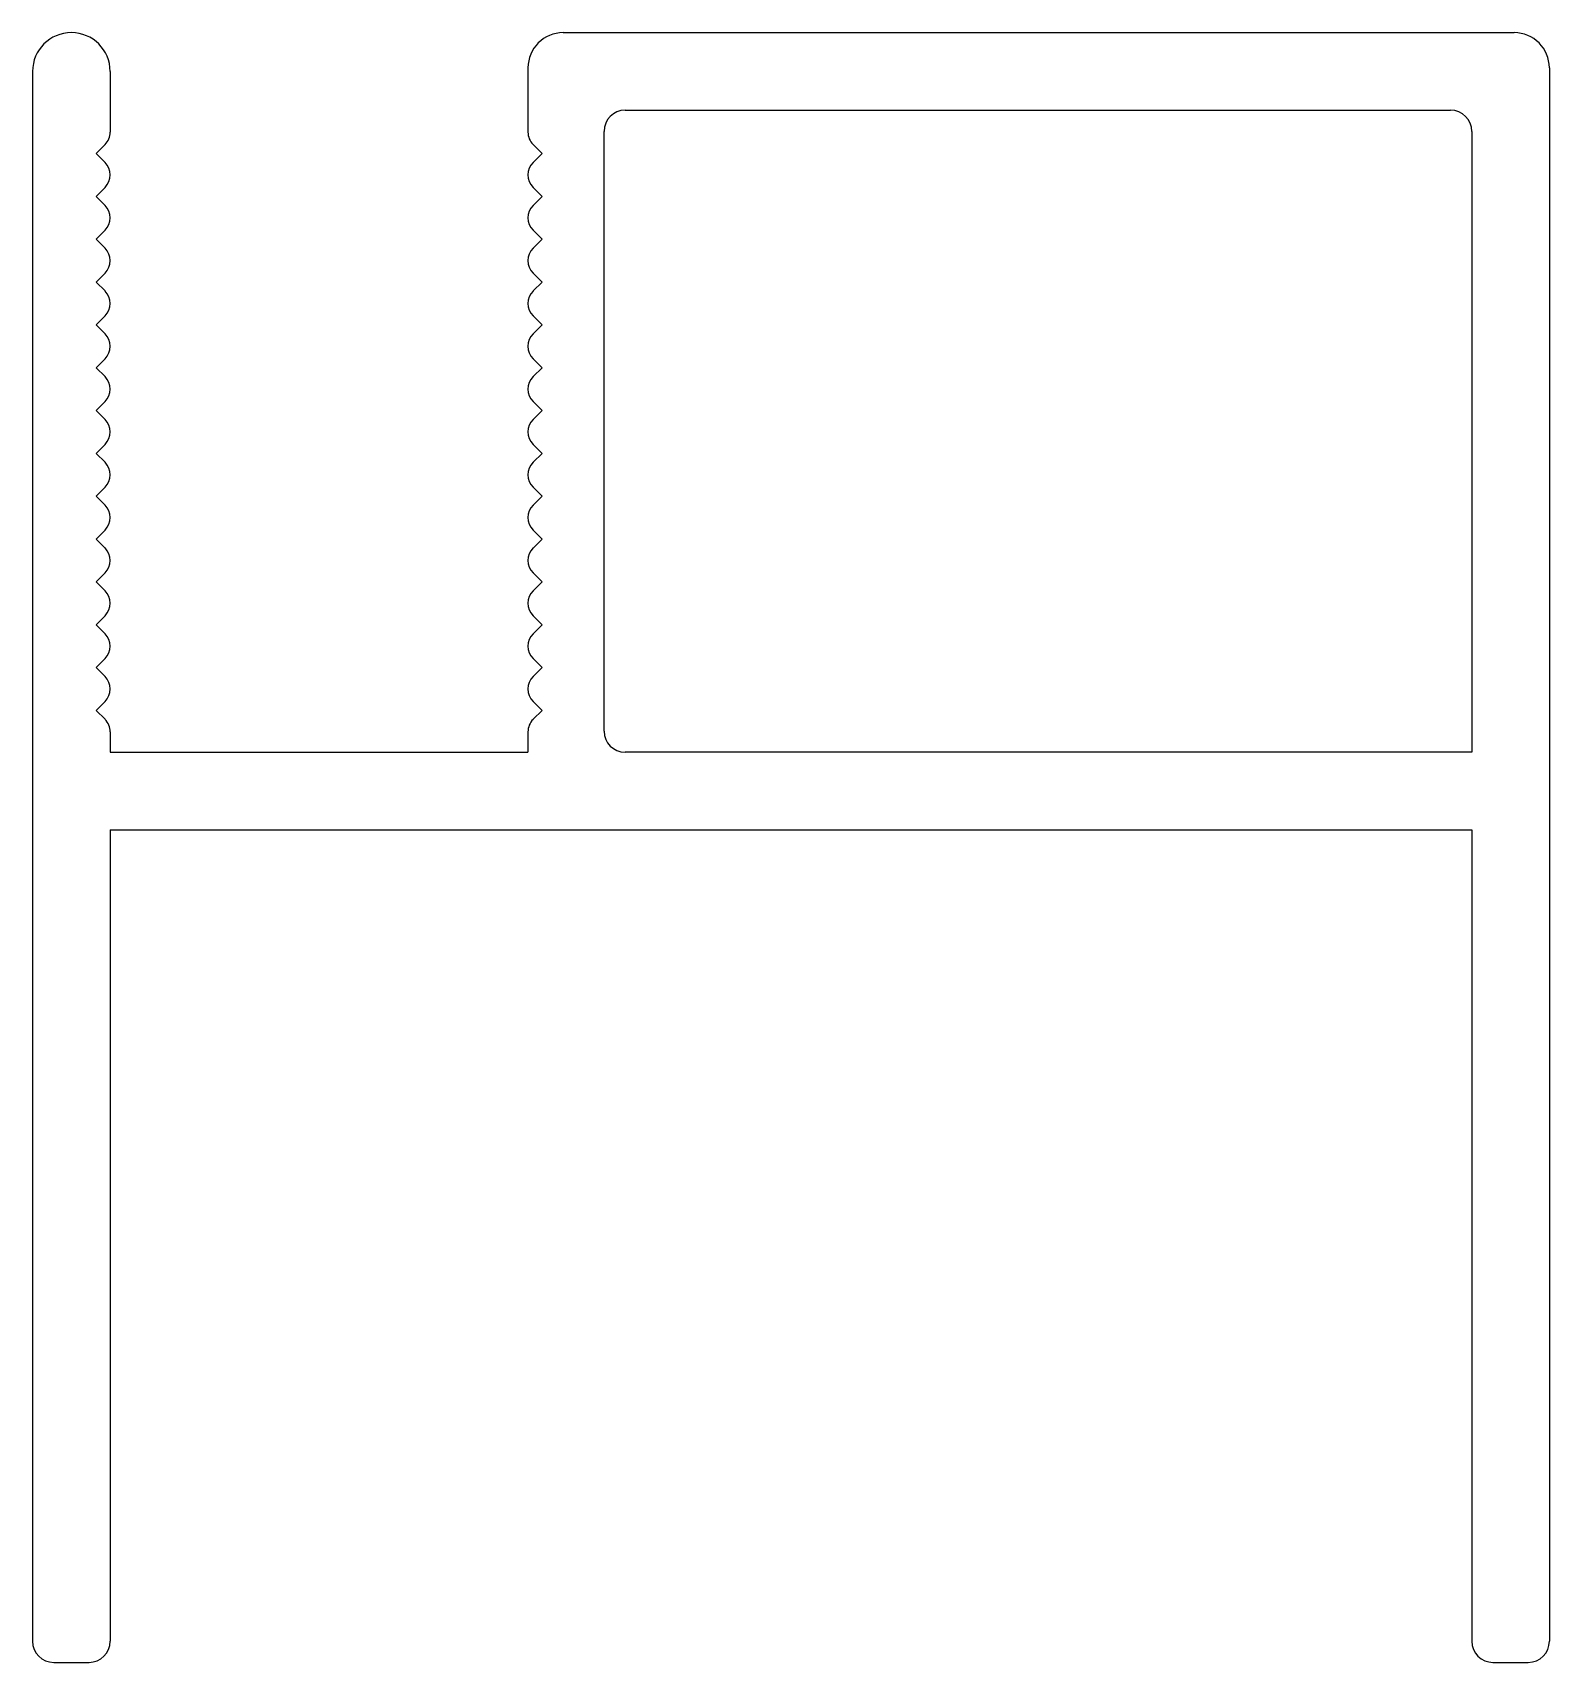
# Model space of a CAD drawing. Extents: x 2070 to 2091.5, y 1530.2 to 1553.3.
import ezdxf

# ---------------------------------------------------------------- set-up
doc = ezdxf.new("R2010")
doc.units = 0
doc.layers.get('0').update_dxf_attribs({"linetype": 'CONTINUOUS'})

msp = doc.modelspace()

# ---------------------------------------------------------------- linework, layer by layer
at = {"linetype": 'CONTINUOUS'}
for p, q in [((2077.52, 1553.274), (2090.998, 1553.274)), ((2069.998, 1552.724), (2069.998, 1530.474)), ((2071.098, 1552.724), (2071.098, 1551.864)), ((2077.02, 1552.774), (2077.02, 1551.864)), ((2091.498, 1552.774), (2091.498, 1530.474)), ((2078.398, 1552.174), (2090.098, 1552.174)), ((2078.098, 1543.374), (2078.098, 1551.874)), ((2090.398, 1551.874), (2090.398, 1543.074)), ((2070.898, 1551.56), (2071.025, 1551.687)), ((2077.22, 1551.56), (2077.094, 1551.687)), ((2070.898, 1551.56), (2071.025, 1551.433)), ((2077.22, 1551.56), (2077.094, 1551.433)), ((2070.898, 1550.953), (2071.025, 1551.08)), ((2070.898, 1550.953), (2071.025, 1550.826)), ((2077.22, 1550.953), (2077.094, 1551.08)), ((2077.22, 1550.953), (2077.094, 1550.826)), ((2070.898, 1550.346), (2071.025, 1550.473)), ((2077.22, 1550.346), (2077.094, 1550.473)), ((2070.898, 1550.346), (2071.025, 1550.219)), ((2077.22, 1550.346), (2077.094, 1550.219)), ((2070.898, 1549.739), (2071.025, 1549.866)), ((2077.22, 1549.739), (2077.094, 1549.866)), ((2070.898, 1549.739), (2071.025, 1549.612)), ((2077.22, 1549.739), (2077.094, 1549.612)), ((2070.898, 1549.132), (2071.025, 1549.258)), ((2070.898, 1549.132), (2071.025, 1549.005)), ((2077.22, 1549.132), (2077.094, 1549.258)), ((2077.22, 1549.132), (2077.094, 1549.005)), ((2070.898, 1548.525), (2071.025, 1548.651)), ((2077.22, 1548.525), (2077.094, 1548.651)), ((2070.898, 1548.525), (2071.025, 1548.398)), ((2077.22, 1548.525), (2077.094, 1548.398)), ((2070.898, 1547.918), (2071.025, 1548.044)), ((2077.22, 1547.918), (2077.094, 1548.044)), ((2070.898, 1547.918), (2071.025, 1547.791)), ((2077.22, 1547.918), (2077.094, 1547.791)), ((2070.898, 1547.31), (2071.025, 1547.437)), ((2070.898, 1547.31), (2071.025, 1547.184)), ((2077.22, 1547.31), (2077.094, 1547.437)), ((2077.22, 1547.31), (2077.094, 1547.184)), ((2070.898, 1546.703), (2071.025, 1546.83)), ((2077.22, 1546.703), (2077.094, 1546.83)), ((2070.898, 1546.703), (2071.025, 1546.577)), ((2077.22, 1546.703), (2077.094, 1546.577)), ((2070.898, 1546.096), (2071.025, 1546.223)), ((2070.898, 1546.096), (2071.025, 1545.969)), ((2077.22, 1546.096), (2077.094, 1546.223)), ((2077.22, 1546.096), (2077.094, 1545.969)), ((2070.898, 1545.489), (2071.025, 1545.616)), ((2070.898, 1545.489), (2071.025, 1545.362)), ((2077.22, 1545.489), (2077.094, 1545.616)), ((2077.22, 1545.489), (2077.094, 1545.362)), ((2070.898, 1544.882), (2071.025, 1545.009)), ((2077.22, 1544.882), (2077.094, 1545.009)), ((2070.898, 1544.882), (2071.025, 1544.755)), ((2077.22, 1544.882), (2077.094, 1544.755)), ((2070.898, 1544.275), (2071.025, 1544.402)), ((2070.898, 1544.275), (2071.025, 1544.148)), ((2077.22, 1544.275), (2077.094, 1544.402)), ((2077.22, 1544.275), (2077.094, 1544.148)), ((2070.898, 1543.668), (2071.025, 1543.795)), ((2077.22, 1543.668), (2077.094, 1543.795)), ((2070.898, 1543.668), (2071.025, 1543.541)), ((2077.22, 1543.668), (2077.094, 1543.541)), ((2071.098, 1543.364), (2071.098, 1543.074)), ((2077.02, 1543.364), (2077.02, 1543.074)), ((2071.098, 1543.074), (2077.02, 1543.074)), ((2090.398, 1543.074), (2078.398, 1543.074)), ((2071.098, 1541.974), (2071.098, 1530.474)), ((2071.098, 1541.974), (2090.398, 1541.974)), ((2090.398, 1541.974), (2090.398, 1530.474)), ((2070.298, 1530.174), (2070.798, 1530.174)), ((2090.698, 1530.174), (2091.198, 1530.174))]:
    msp.add_line(p, q, dxfattribs=at)
for centre, radius, start, end in [((2070.548, 1552.724), 0.55, 0, 180), ((2077.52, 1552.774), 0.5, 90, 180), ((2090.998, 1552.774), 0.5, 0, 90), ((2078.398, 1551.874), 0.3, 90, 180), ((2090.098, 1551.874), 0.3, 0, 90), ((2070.848, 1551.864), 0.25, 315, 360), ((2077.27, 1551.864), 0.25, 180, 225), ((2070.848, 1551.257), 0.25, 315, 45), ((2077.27, 1551.257), 0.25, 135, 225), ((2070.848, 1550.649), 0.25, 315, 45), ((2077.27, 1550.649), 0.25, 135, 225), ((2070.848, 1550.042), 0.25, 315, 45), ((2077.27, 1550.042), 0.25, 135, 225), ((2070.848, 1549.435), 0.25, 315, 45), ((2077.27, 1549.435), 0.25, 135, 225), ((2070.848, 1548.828), 0.25, 315, 45), ((2077.27, 1548.828), 0.25, 135, 225), ((2070.848, 1548.221), 0.25, 315, 45), ((2077.27, 1548.221), 0.25, 135, 225), ((2070.848, 1547.614), 0.25, 315, 45), ((2077.27, 1547.614), 0.25, 135, 225), ((2070.848, 1547.007), 0.25, 315, 45), ((2077.27, 1547.007), 0.25, 135, 225), ((2070.848, 1546.4), 0.25, 315, 45), ((2077.27, 1546.4), 0.25, 135, 225), ((2070.848, 1545.793), 0.25, 315, 45), ((2077.27, 1545.793), 0.25, 135, 225), ((2070.848, 1545.186), 0.25, 315, 45), ((2077.27, 1545.186), 0.25, 135, 225), ((2070.848, 1544.578), 0.25, 315, 45), ((2077.27, 1544.578), 0.25, 135, 225), ((2070.848, 1543.971), 0.25, 315, 45), ((2077.27, 1543.971), 0.25, 135, 225), ((2070.848, 1543.364), 0.25, 0, 45), ((2077.27, 1543.364), 0.25, 135, 180), ((2078.398, 1543.374), 0.3, 180, 270), ((2070.298, 1530.474), 0.3, 180, 270), ((2070.798, 1530.474), 0.3, 270, 360), ((2090.698, 1530.474), 0.3, 180, 270), ((2091.198, 1530.474), 0.3, 270, 360)]:
    msp.add_arc(centre, radius, start, end, dxfattribs=at)

doc.saveas('drawing.dxf')
